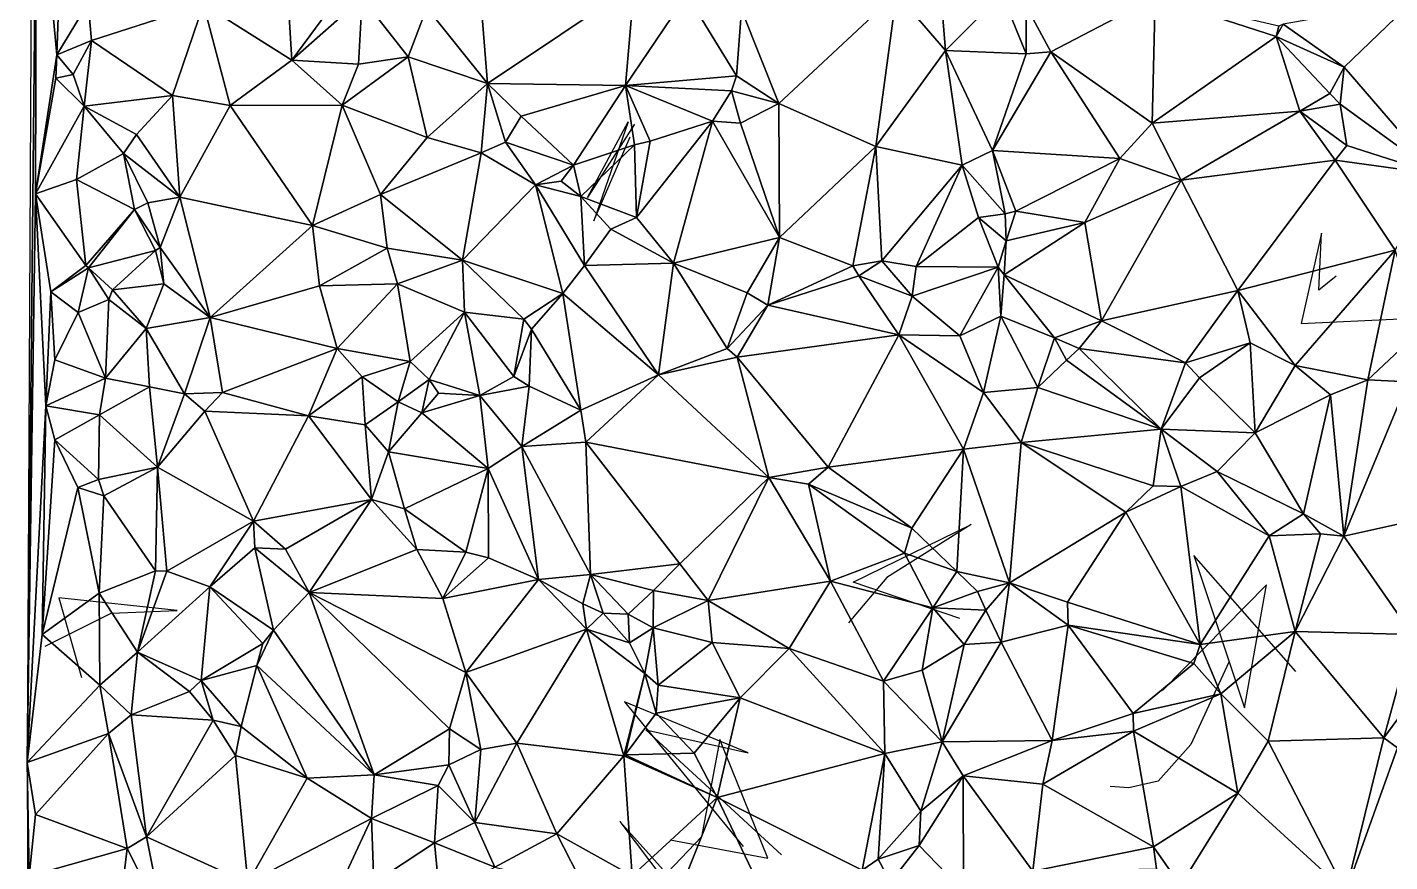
# Model space of a CAD drawing. Header units: metres. Extents: x -15 to 15.1, y -15.8 to 15.4.
# Drawn here: x -14.98 to -1.29, y -7.12 to 1.27 of the extents above; entities that cross this region are included whole.
import ezdxf

# ---------------------------------------------------------------- set-up
doc = ezdxf.new("R2010")
doc.units = ezdxf.units.M
doc.layers.add('CRACKS', color=1, linetype='Continuous')
doc.layers.add('STREET_MESH', color=7, linetype='Continuous')

msp = doc.modelspace()

# ---------------------------------------------------------------- linework, layer by layer
at = {"layer": 'CRACKS'}
for points in [[(-8.878, 0.296, 0.1), (-9.351, -0.439, 0.1), (-8.942, 0.32, 0.1), (-9.286, -0.675, 0.1), (-8.922, 0.17, 0.1)], [(-1.829, -1.23, 0.1), (-2.001, -1.37, 0.1), (-1.976, -0.798, 0.1), (-2.178, -1.705, 0.1), (-0.616, -1.634, 0.1)], [(-5.609, -4.671, 0.1), (-6.681, -4.306, 0.1), (-5.495, -3.726, 0.1), (-6.343, -4.258, 0.1), (-6.729, -4.717, 0.1)], [(-2.233, -5.204, 0.1), (-3.258, -4.038, 0.1), (-2.747, -5.57, 0.1), (-2.526, -4.335, 0.1), (-3.571, -5.396, 0.1)], [(-14.8, -4.951, 0.1), (-14.138, -4.618, 0.1), (-13.475, -4.593, 0.1), (-14.663, -4.464, 0.1), (-14.436, -5.266, 0.1)], [(-2.906, -5.112, 0.1), (-3.288, -5.939, 0.1), (-3.616, -6.308, 0.1), (-3.911, -6.373, 0.1), (-4.099, -6.362, 0.1)], [(-7.4, -7.048, 0.1), (-8.765, -5.791, 0.1), (-7.735, -6.023, 0.1), (-8.98, -5.51, 0.1), (-7.787, -6.963, 0.1)], [(-8.521, -6.896, 0.1), (-7.537, -7.08, 0.1), (-8.022, -5.888, 0.1), (-8.204, -6.868, 0.1), (-8.749, -7.436, 0.1)], [(-7.576, -7.19, 0.1), (-7.459, -8.461, 0.1), (-9.024, -6.712, 0.1), (-8.408, -7.53, 0.1), (-8.073, -7.699, 0.1)]]:
    msp.add_polyline3d(points, dxfattribs=at)
at = {"layer": 'STREET_MESH'}
for points in [[(-14.889, 3.195), (-14.889, 12.252), (-14.98, -6.12)], [(-14.896, -0.402), (-14.889, 3.195), (-14.98, -6.12)], [(-14.896, -0.402), (-14.684, 0.994), (-14.889, 3.195)], [(-14.684, 0.994), (-14.634, 2.416), (-14.889, 3.195)], [(-10.357, 0.705), (-10.496, 2.468), (-10.964, 1.468)], [(-10.496, 2.468), (-10.357, 0.705), (-8.883, 1.694)], [(-14.634, 2.416), (-14.684, 0.994), (-14.367, 1.513)], [(-13.208, 1.499), (-12.32, 0.942), (-12.381, 1.932)], [(-12.32, 0.942), (-11.733, 1.742), (-12.381, 1.932)], [(-11.733, 1.742), (-12.32, 0.942), (-11.615, 1.567)], [(-8.883, 1.694), (-10.357, 0.705), (-8.969, 0.685)], [(-8.354, 1.6), (-8.883, 1.694), (-8.969, 0.685)], [(-14.684, 0.994), (-14.333, 1.138), (-14.367, 1.513)], [(-14.333, 1.138), (-13.208, 1.499), (-14.367, 1.513)], [(-11.615, 1.567), (-12.32, 0.942), (-11.652, 0.902)], [(-11.615, 1.567), (-11.652, 0.902), (-11.153, 0.975)], [(-11.615, 1.567), (-11.153, 0.975), (-10.964, 1.468)], [(-7.853, 0.783), (-8.354, 1.6), (-8.969, 0.685)], [(-7.804, 1.447), (-8.354, 1.6), (-7.853, 0.783)], [(-7.804, 1.447), (-7.427, 0.504), (-6.244, 1.612)], [(-7.427, 0.504), (-6.452, 0.074), (-6.244, 1.612)], [(-6.452, 0.074), (-5.752, 1.038), (-6.244, 1.612)], [(-5.752, 1.038), (-5.788, 1.445), (-6.244, 1.612)], [(-5.788, 1.445), (-5.752, 1.038), (-5.188, 1.609)], [(-5.188, 1.609), (-5.752, 1.038), (-4.941, 1.005)], [(-4.941, 1.483), (-5.188, 1.609), (-4.941, 1.005)], [(-3.647, 1.573), (-4.941, 1.483), (-4.694, 1.025)], [(-3.678, 0.306), (-3.647, 1.573), (-4.694, 1.025)], [(-3.647, 1.573), (-3.678, 0.306), (-2.431, 1.18)], [(-2.403, 1.284), (-3.647, 1.573), (-2.431, 1.18)], [(-1.059, 1.529), (-2.361, 1.303), (-1.748, 0.872)], [(-0.818, -0.204), (-1.059, 1.529), (-1.748, 0.872)], [(-13.52, 0.587), (-13.208, 1.499), (-14.333, 1.138)], [(-13.52, 0.587), (-12.941, 0.485), (-13.208, 1.499)], [(-12.941, 0.485), (-12.32, 0.942), (-13.208, 1.499)], [(-11.153, 0.975), (-10.357, 0.705), (-10.964, 1.468)], [(-7.804, 1.447), (-7.853, 0.783), (-7.427, 0.504)], [(-4.694, 1.025), (-4.941, 1.483), (-4.941, 1.005)], [(-2.361, 1.303), (-2.431, 1.18), (-1.748, 0.872)], [(-2.361, 1.303), (-2.403, 1.284), (-2.431, 1.18)], [(-14.519, 0.797), (-14.333, 1.138), (-14.684, 0.994)], [(-14.333, 1.138), (-14.519, 0.797), (-14.41, 0.479)], [(-13.52, 0.587), (-14.333, 1.138), (-14.41, 0.479)], [(-3.678, 0.306), (-2.194, 0.427), (-2.431, 1.18)], [(-2.431, 1.18), (-1.89, 0.607), (-1.748, 0.872)], [(-2.194, 0.427), (-1.89, 0.607), (-2.431, 1.18)], [(-14.694, 0.761), (-14.684, 0.994), (-14.896, -0.402)], [(-14.694, 0.761), (-14.519, 0.797), (-14.684, 0.994)], [(-11.153, 0.975), (-11.652, 0.902), (-11.816, 0.488)], [(-10.962, 0.162), (-11.153, 0.975), (-11.816, 0.488)], [(-10.962, 0.162), (-10.357, 0.705), (-11.153, 0.975)], [(-6.452, 0.074), (-5.584, -0.114), (-5.752, 1.038)], [(-5.752, 1.038), (-5.28, 0.034), (-4.941, 1.005)], [(-5.584, -0.114), (-5.28, 0.034), (-5.752, 1.038)], [(-5.28, 0.034), (-4.694, 1.025), (-4.941, 1.005)], [(-4, -0.049), (-4.694, 1.025), (-5.28, 0.034)], [(-4, -0.049), (-3.678, 0.306), (-4.694, 1.025)], [(-12.32, 0.942), (-12.941, 0.485), (-11.816, 0.488)], [(-11.652, 0.902), (-12.32, 0.942), (-11.816, 0.488)], [(-1.89, 0.607), (-1.788, 0.497), (-1.748, 0.872)], [(-1.788, 0.497), (-0.818, -0.204), (-1.748, 0.872)], [(-14.41, 0.479), (-14.694, 0.761), (-14.896, -0.402)], [(-14.519, 0.797), (-14.694, 0.761), (-14.41, 0.479)], [(-10.962, 0.162), (-10.419, 0.01), (-10.357, 0.705)], [(-10.419, 0.01), (-10.173, 0.116), (-10.357, 0.705)], [(-10.357, 0.705), (-10.016, 0.379), (-8.969, 0.685)], [(-10.357, 0.705), (-10.173, 0.116), (-10.016, 0.379)], [(-7.905, 0.631), (-7.853, 0.783), (-8.969, 0.685)], [(-7.853, 0.783), (-7.905, 0.631), (-7.427, 0.504)], [(-13.882, 0.193), (-13.52, 0.587), (-14.41, 0.479)], [(-13.882, 0.193), (-13.448, -0.435), (-13.52, 0.587)], [(-13.448, -0.435), (-12.941, 0.485), (-13.52, 0.587)], [(-10.016, 0.379), (-9.492, -0.115), (-8.969, 0.685)], [(-9.492, -0.115), (-8.879, 0.091), (-8.969, 0.685)], [(-8.879, 0.091), (-8.721, 0.125), (-8.969, 0.685)], [(-8.721, 0.125), (-8.094, 0.327), (-8.969, 0.685)], [(-8.094, 0.327), (-7.905, 0.631), (-8.969, 0.685)], [(-8.094, 0.327), (-7.814, 0.308), (-7.905, 0.631)], [(-7.905, 0.631), (-7.814, 0.308), (-7.427, 0.504)], [(-1.788, 0.497), (-1.89, 0.607), (-2.194, 0.427)], [(-14.486, -0.258), (-14.41, 0.479), (-14.896, -0.402)], [(-14.486, -0.258), (-14.012, 0.002), (-14.41, 0.479)], [(-14.012, 0.002), (-13.882, 0.193), (-14.41, 0.479)], [(-12.941, 0.485), (-13.448, -0.435), (-12.113, -0.722)], [(-12.941, 0.485), (-12.113, -0.722), (-11.816, 0.488)], [(-12.113, -0.722), (-11.429, -0.408), (-11.816, 0.488)], [(-11.429, -0.408), (-10.962, 0.162), (-11.816, 0.488)], [(-7.814, 0.308), (-7.422, -0.843), (-7.427, 0.504)], [(-7.422, -0.843), (-6.452, 0.074), (-7.427, 0.504)], [(-2.194, 0.427), (-3.678, 0.306), (-3.385, -0.264)], [(-1.837, -0.063), (-2.194, 0.427), (-3.385, -0.264)], [(-1.788, 0.497), (-2.194, 0.427), (-1.72, 0.082)], [(-2.194, 0.427), (-1.837, -0.063), (-1.72, 0.082)], [(-0.818, -0.204), (-1.788, 0.497), (-1.72, 0.082)], [(-10.016, 0.379), (-10.173, 0.116), (-9.492, -0.115)], [(-8.857, -0.641), (-8.094, 0.327), (-8.721, 0.125)], [(-8.488, -1.101), (-8.094, 0.327), (-8.857, -0.641)], [(-8.094, 0.327), (-8.488, -1.101), (-7.422, -0.843)], [(-8.094, 0.327), (-7.422, -0.843), (-7.814, 0.308)], [(-3.678, 0.306), (-4, -0.049), (-3.385, -0.264)], [(-14.012, 0.002), (-13.448, -0.435), (-13.882, 0.193)], [(-10.419, 0.01), (-10.962, 0.162), (-11.429, -0.408)], [(-14.012, 0.002), (-14.486, -0.258), (-13.904, -0.562)], [(-14.012, 0.002), (-13.904, -0.562), (-13.768, -0.493)], [(-13.448, -0.435), (-14.012, 0.002), (-13.768, -0.493)], [(-10.607, -1.071), (-10.419, 0.01), (-11.429, -0.408)], [(-10.419, 0.01), (-10.607, -1.071), (-9.873, -0.312)], [(-10.173, 0.116), (-10.419, 0.01), (-9.873, -0.312)], [(-10.173, 0.116), (-9.873, -0.312), (-9.492, -0.115)], [(-9.417, -0.43), (-8.879, 0.091), (-9.492, -0.115)], [(-8.879, 0.091), (-9.417, -0.43), (-8.857, -0.641)], [(-8.879, 0.091), (-8.857, -0.641), (-8.721, 0.125)], [(-6.683, -1.127), (-6.452, 0.074), (-7.422, -0.843)], [(-6.452, 0.074), (-6.683, -1.127), (-6.394, -1.075)], [(-5.584, -0.114), (-6.452, 0.074), (-6.394, -1.075)], [(-5.584, -0.114), (-5.152, -0.605), (-5.28, 0.034)], [(-5.046, -0.577), (-4, -0.049), (-5.28, 0.034)], [(-5.152, -0.605), (-5.046, -0.577), (-5.28, 0.034)], [(-1.837, -0.063), (-0.818, -0.204), (-1.72, 0.082)], [(-9.873, -0.312), (-9.615, -0.275), (-9.492, -0.115)], [(-9.615, -0.275), (-9.417, -0.43), (-9.492, -0.115)], [(-6.048, -1.133), (-5.584, -0.114), (-6.394, -1.075)], [(-6.048, -1.133), (-5.422, -0.642), (-5.584, -0.114)], [(-5.422, -0.642), (-5.152, -0.605), (-5.584, -0.114)], [(-4, -0.049), (-5.046, -0.577), (-4.352, -0.692)], [(-4, -0.049), (-4.352, -0.692), (-3.385, -0.264)], [(-2.815, -1.376), (-1.837, -0.063), (-3.385, -0.264)], [(-1.236, -0.969), (-1.837, -0.063), (-2.815, -1.376)], [(-1.837, -0.063), (-1.236, -0.969), (-0.818, -0.204)], [(-14.391, -1.122), (-14.486, -0.258), (-14.896, -0.402)], [(-13.904, -0.562), (-14.486, -0.258), (-14.391, -1.122)], [(-4.352, -0.692), (-4.185, -1.678), (-3.385, -0.264)], [(-4.185, -1.678), (-2.815, -1.376), (-3.385, -0.264)], [(-14.794, -2.535), (-14.896, -0.402), (-14.98, -6.12)], [(-14.794, -2.535), (-14.743, -1.388), (-14.896, -0.402)], [(-14.743, -1.388), (-14.391, -1.122), (-14.896, -0.402)], [(-11.362, -0.949), (-11.429, -0.408), (-12.113, -0.722)], [(-11.362, -0.949), (-10.607, -1.071), (-11.429, -0.408)], [(-9.873, -0.312), (-10.607, -1.071), (-9.598, -1.404)], [(-9.417, -0.43), (-9.615, -0.275), (-9.873, -0.312)], [(-9.873, -0.312), (-9.598, -1.404), (-9.381, -1.124)], [(-9.417, -0.43), (-9.873, -0.312), (-9.381, -1.124)], [(-13.904, -0.562), (-13.645, -0.941), (-13.768, -0.493)], [(-13.645, -0.941), (-13.448, -0.435), (-13.768, -0.493)], [(-13.448, -0.435), (-13.645, -0.941), (-13.141, -1.647)], [(-13.448, -0.435), (-13.141, -1.647), (-12.113, -0.722)], [(-9.417, -0.43), (-9.116, -0.757), (-8.857, -0.641)], [(-9.116, -0.757), (-9.417, -0.43), (-9.381, -1.124)], [(-14.366, -1.148), (-13.904, -0.562), (-14.391, -1.122)], [(-14.366, -1.148), (-13.692, -0.973), (-13.904, -0.562)], [(-13.904, -0.562), (-13.692, -0.973), (-13.645, -0.941)], [(-9.116, -0.757), (-8.488, -1.101), (-8.857, -0.641)], [(-5.422, -0.642), (-6.048, -1.133), (-5.224, -1.139)], [(-5.152, -0.605), (-5.422, -0.642), (-5.143, -0.874)], [(-5.143, -0.874), (-5.422, -0.642), (-5.224, -1.139)], [(-5.152, -0.605), (-5.143, -0.874), (-5.046, -0.577)], [(-5.046, -0.577), (-5.143, -0.874), (-4.352, -0.692)], [(-13.141, -1.647), (-12.044, -1.328), (-12.113, -0.722)], [(-12.044, -1.328), (-11.362, -0.949), (-12.113, -0.722)], [(-8.488, -1.101), (-9.116, -0.757), (-9.381, -1.124)], [(-4.352, -0.692), (-5.164, -1.218), (-4.185, -1.678)], [(-5.143, -0.874), (-5.164, -1.218), (-4.352, -0.692)], [(-13.645, -0.941), (-13.692, -0.973), (-13.608, -1.306)], [(-13.141, -1.647), (-13.645, -0.941), (-13.608, -1.306)], [(-11.26, -1.306), (-11.362, -0.949), (-12.044, -1.328)], [(-10.607, -1.071), (-11.362, -0.949), (-11.26, -1.306)], [(-7.422, -0.843), (-8.488, -1.101), (-7.747, -1.398)], [(-7.54, -1.521), (-7.422, -0.843), (-7.747, -1.398)], [(-7.54, -1.521), (-6.683, -1.127), (-7.422, -0.843)], [(-5.164, -1.218), (-5.143, -0.874), (-5.224, -1.139)], [(-14.125, -1.369), (-13.692, -0.973), (-14.366, -1.148)], [(-13.692, -0.973), (-14.125, -1.369), (-13.608, -1.306)], [(-10.585, -1.594), (-10.607, -1.071), (-11.26, -1.306)], [(-10.607, -1.071), (-10.585, -1.594), (-9.991, -1.664)], [(-10.607, -1.071), (-9.991, -1.664), (-9.598, -1.404)], [(-6.683, -1.127), (-6.623, -1.227), (-6.394, -1.075)], [(-6.623, -1.227), (-6.089, -1.433), (-6.394, -1.075)], [(-6.089, -1.433), (-6.048, -1.133), (-6.394, -1.075)], [(-1.236, -0.969), (-2.815, -1.376), (-2.239, -2.128)], [(-1.508, -2.273), (-1.236, -0.969), (-2.239, -2.128)], [(-1.236, -0.969), (-1.508, -2.273), (-0.973, -1.77)], [(-14.366, -1.148), (-14.391, -1.122), (-14.743, -1.388)], [(-14.467, -1.596), (-14.366, -1.148), (-14.743, -1.388)], [(-14.366, -1.148), (-14.467, -1.596), (-14.162, -1.466)], [(-14.125, -1.369), (-14.366, -1.148), (-14.162, -1.466)], [(-9.598, -1.404), (-8.637, -2.222), (-9.381, -1.124)], [(-8.637, -2.222), (-8.488, -1.101), (-9.381, -1.124)], [(-7.947, -1.958), (-8.488, -1.101), (-8.637, -2.222)], [(-8.488, -1.101), (-7.947, -1.958), (-7.747, -1.398)], [(-6.623, -1.227), (-6.683, -1.127), (-7.54, -1.521)], [(-6.623, -1.227), (-7.54, -1.521), (-6.221, -1.82)], [(-6.089, -1.433), (-6.623, -1.227), (-6.221, -1.82)], [(-6.048, -1.133), (-6.089, -1.433), (-5.224, -1.139)], [(-6.089, -1.433), (-5.609, -1.832), (-5.224, -1.139)], [(-5.609, -1.832), (-5.198, -1.633), (-5.224, -1.139)], [(-5.198, -1.633), (-5.164, -1.218), (-5.224, -1.139)], [(-5.164, -1.218), (-5.198, -1.633), (-4.659, -1.849)], [(-5.164, -1.218), (-4.659, -1.849), (-4.185, -1.678)], [(-13.786, -1.758), (-14.125, -1.369), (-14.162, -1.466)], [(-14.125, -1.369), (-13.786, -1.758), (-13.608, -1.306)], [(-13.786, -1.758), (-13.141, -1.647), (-13.608, -1.306)], [(-13.141, -1.647), (-11.866, -1.958), (-12.044, -1.328)], [(-11.866, -1.958), (-11.26, -1.306), (-12.044, -1.328)], [(-11.866, -1.958), (-11.134, -2.088), (-11.26, -1.306)], [(-11.134, -2.088), (-10.585, -1.594), (-11.26, -1.306)], [(-14.704, -2.071), (-14.743, -1.388), (-14.794, -2.535)], [(-14.704, -2.071), (-14.467, -1.596), (-14.743, -1.388)], [(-14.467, -1.596), (-14.194, -2.255), (-14.162, -1.466)], [(-14.194, -2.255), (-13.786, -1.758), (-14.162, -1.466)], [(-9.991, -1.664), (-9.913, -1.762), (-9.598, -1.404)], [(-9.913, -1.762), (-9.417, -2.577), (-9.598, -1.404)], [(-9.598, -1.404), (-9.417, -2.577), (-8.637, -2.222)], [(-7.947, -1.958), (-7.54, -1.521), (-7.747, -1.398)], [(-5.609, -1.832), (-6.089, -1.433), (-6.221, -1.82)], [(-3.343, -2.103), (-2.815, -1.376), (-4.185, -1.678)], [(-2.693, -1.902), (-2.815, -1.376), (-3.343, -2.103)], [(-2.815, -1.376), (-2.693, -1.902), (-2.239, -2.128)], [(-14.467, -1.596), (-14.704, -2.071), (-14.194, -2.255)], [(-10.585, -1.594), (-11.134, -2.088), (-10.94, -2.269)], [(-10.432, -2.43), (-10.585, -1.594), (-10.94, -2.269)], [(-10.585, -1.594), (-10.432, -2.43), (-10.092, -2.238)], [(-9.991, -1.664), (-10.585, -1.594), (-10.092, -2.238)], [(-7.54, -1.521), (-7.947, -1.958), (-7.846, -2.046)], [(-7.54, -1.521), (-7.846, -2.046), (-6.221, -1.82)], [(-5.198, -1.633), (-5.609, -1.832), (-5.372, -2.401)], [(-4.824, -2.349), (-5.198, -1.633), (-5.372, -2.401)], [(-5.198, -1.633), (-4.824, -2.349), (-4.659, -1.849)], [(-13.786, -1.758), (-14.194, -2.255), (-13.753, -2.344)], [(-13.141, -1.647), (-13.786, -1.758), (-13.401, -2.412)], [(-13.786, -1.758), (-13.753, -2.344), (-13.401, -2.412)], [(-13.018, -2.4), (-13.141, -1.647), (-13.401, -2.412)], [(-13.018, -2.4), (-11.866, -1.958), (-13.141, -1.647)], [(-9.913, -1.762), (-9.991, -1.664), (-10.092, -2.238)], [(-9.937, -2.335), (-9.913, -1.762), (-10.092, -2.238)], [(-9.417, -2.577), (-9.913, -1.762), (-9.937, -2.335)], [(-4.659, -1.849), (-4.41, -1.958), (-4.185, -1.678)], [(-4.41, -1.958), (-3.343, -2.103), (-4.185, -1.678)], [(-0.973, -1.77), (-1.508, -2.273), (-1.108, -2.294)], [(-7.846, -2.046), (-6.933, -3.15), (-6.221, -1.82)], [(-6.933, -3.15), (-5.573, -2.969), (-6.221, -1.82)], [(-5.573, -2.969), (-5.372, -2.401), (-6.221, -1.82)], [(-5.372, -2.401), (-5.609, -1.832), (-6.221, -1.82)], [(-4.824, -2.349), (-4.538, -2.074), (-4.659, -1.849)], [(-4.538, -2.074), (-4.41, -1.958), (-4.659, -1.849)], [(-3.2, -2.251), (-2.693, -1.902), (-3.343, -2.103)], [(-2.693, -1.902), (-3.2, -2.251), (-2.643, -2.805)], [(-2.693, -1.902), (-2.643, -2.805), (-2.239, -2.128)], [(-11.866, -1.958), (-13.018, -2.4), (-12.155, -2.634)], [(-11.616, -2.241), (-11.866, -1.958), (-12.155, -2.634)], [(-11.134, -2.088), (-11.866, -1.958), (-11.616, -2.241)], [(-7.846, -2.046), (-7.947, -1.958), (-8.637, -2.222)], [(-7.527, -3.255), (-7.846, -2.046), (-8.637, -2.222)], [(-7.527, -3.255), (-6.933, -3.15), (-7.846, -2.046)], [(-4.41, -1.958), (-4.538, -2.074), (-3.586, -2.767)], [(-3.343, -2.103), (-4.41, -1.958), (-3.586, -2.767)], [(-14.194, -2.255), (-14.704, -2.071), (-14.794, -2.535)], [(-11.252, -2.493), (-11.134, -2.088), (-11.616, -2.241)], [(-11.134, -2.088), (-11.252, -2.493), (-10.94, -2.269)], [(-4.538, -2.074), (-4.824, -2.349), (-3.586, -2.767)], [(-3.2, -2.251), (-3.343, -2.103), (-3.586, -2.767)], [(-2.643, -2.805), (-1.883, -2.425), (-2.239, -2.128)], [(-1.883, -2.425), (-1.508, -2.273), (-2.239, -2.128)], [(-14.255, -2.626), (-14.194, -2.255), (-14.794, -2.535)], [(-14.194, -2.255), (-14.255, -2.626), (-13.753, -2.344)], [(-11.584, -2.725), (-11.616, -2.241), (-12.155, -2.634)], [(-11.584, -2.725), (-11.252, -2.493), (-11.616, -2.241)], [(-11.252, -2.493), (-11.016, -2.603), (-10.94, -2.269)], [(-11.016, -2.603), (-10.848, -2.407), (-10.94, -2.269)], [(-10.848, -2.407), (-10.432, -2.43), (-10.94, -2.269)], [(-10.432, -2.43), (-9.937, -2.335), (-10.092, -2.238)], [(-8.637, -2.222), (-9.417, -2.577), (-9.366, -2.899)], [(-7.527, -3.255), (-8.637, -2.222), (-9.366, -2.899)], [(-2.643, -2.805), (-3.2, -2.251), (-3.586, -2.767)], [(-1.75, -3.843), (-1.508, -2.273), (-1.883, -2.425)], [(-1.508, -2.273), (-1.75, -3.843), (-1.108, -2.294)], [(-1.75, -3.843), (-0.335, -3.529), (-1.108, -2.294)], [(-14.255, -2.626), (-13.672, -3.15), (-13.753, -2.344)], [(-13.753, -2.344), (-13.672, -3.15), (-13.401, -2.412)], [(-13.672, -3.15), (-13.195, -2.587), (-13.401, -2.412)], [(-13.195, -2.587), (-13.018, -2.4), (-13.401, -2.412)], [(-13.018, -2.4), (-13.195, -2.587), (-12.155, -2.634)], [(-10.848, -2.407), (-11.016, -2.603), (-10.432, -2.43)], [(-11.016, -2.603), (-10.349, -3.165), (-10.432, -2.43)], [(-10.011, -2.944), (-9.937, -2.335), (-10.432, -2.43)], [(-10.349, -3.165), (-10.011, -2.944), (-10.432, -2.43)], [(-10.011, -2.944), (-9.417, -2.577), (-9.937, -2.335)], [(-5.372, -2.401), (-5.573, -2.969), (-4.993, -2.904)], [(-4.824, -2.349), (-5.372, -2.401), (-4.993, -2.904)], [(-4.824, -2.349), (-4.993, -2.904), (-3.586, -2.767)], [(-1.883, -2.425), (-2.643, -2.805), (-2.154, -3.621)], [(-1.75, -3.843), (-1.883, -2.425), (-2.154, -3.621)], [(-14.832, -4.833), (-14.794, -2.535), (-14.98, -6.12)], [(-14.832, -4.833), (-14.702, -2.877), (-14.794, -2.535)], [(-14.702, -2.877), (-14.255, -2.626), (-14.794, -2.535)], [(-13.195, -2.587), (-13.672, -3.15), (-12.707, -3.692)], [(-13.195, -2.587), (-12.707, -3.692), (-12.155, -2.634)], [(-11.35, -2.998), (-11.252, -2.493), (-11.584, -2.725)], [(-11.252, -2.493), (-11.35, -2.998), (-11.016, -2.603)], [(-9.417, -2.577), (-10.011, -2.944), (-9.366, -2.899)], [(-14.266, -3.274), (-14.255, -2.626), (-14.702, -2.877)], [(-14.255, -2.626), (-14.266, -3.274), (-13.672, -3.15)], [(-12.707, -3.692), (-11.522, -3.474), (-12.155, -2.634)], [(-11.522, -3.474), (-11.584, -2.725), (-12.155, -2.634)], [(-11.522, -3.474), (-11.35, -2.998), (-11.584, -2.725)], [(-11.35, -2.998), (-10.349, -3.165), (-11.016, -2.603)], [(-4.993, -2.904), (-3.666, -3.337), (-3.586, -2.767)], [(-3.666, -3.337), (-3.389, -3.344), (-3.586, -2.767)], [(-3.023, -3.194), (-2.643, -2.805), (-3.586, -2.767)], [(-3.389, -3.344), (-3.023, -3.194), (-3.586, -2.767)], [(-2.643, -2.805), (-3.023, -3.194), (-2.154, -3.621)], [(-14.473, -3.355), (-14.702, -2.877), (-14.832, -4.833)], [(-14.266, -3.274), (-14.702, -2.877), (-14.473, -3.355)], [(-11.35, -2.998), (-11.522, -3.474), (-11.188, -3.568)], [(-10.349, -3.165), (-11.35, -2.998), (-11.188, -3.568)], [(-10.011, -2.944), (-10.349, -3.165), (-9.842, -4.279)], [(-10.011, -2.944), (-9.319, -4.229), (-9.366, -2.899)], [(-9.319, -4.229), (-10.011, -2.944), (-9.842, -4.279)], [(-8.424, -4.121), (-7.527, -3.255), (-9.366, -2.899)], [(-9.319, -4.229), (-8.424, -4.121), (-9.366, -2.899)], [(-5.573, -2.969), (-6.933, -3.15), (-6.091, -3.763)], [(-5.638, -4.201), (-5.573, -2.969), (-6.091, -3.763)], [(-5.573, -2.969), (-5.638, -4.201), (-5.109, -4.314)], [(-4.993, -2.904), (-5.573, -2.969), (-5.109, -4.314)], [(-3.94, -3.602), (-4.993, -2.904), (-5.109, -4.314)], [(-3.94, -3.602), (-3.666, -3.337), (-4.993, -2.904)], [(-14.21, -3.439), (-14.266, -3.274), (-14.473, -3.355)], [(-14.266, -3.274), (-14.21, -3.439), (-13.672, -3.15)], [(-13.672, -3.15), (-14.21, -3.439), (-13.69, -4.191)], [(-13.578, -4.196), (-13.672, -3.15), (-13.69, -4.191)], [(-13.672, -3.15), (-13.578, -4.196), (-12.707, -3.692)], [(-10.572, -4.005), (-10.349, -3.165), (-11.188, -3.568)], [(-10.347, -4.061), (-10.349, -3.165), (-10.572, -4.005)], [(-10.349, -3.165), (-10.347, -4.061), (-9.842, -4.279)], [(-8.137, -4.492), (-7.527, -3.255), (-8.424, -4.121)], [(-8.137, -4.492), (-6.908, -4.297), (-7.527, -3.255)], [(-6.933, -3.15), (-7.527, -3.255), (-7.131, -3.322)], [(-7.527, -3.255), (-6.908, -4.297), (-7.131, -3.322)], [(-6.091, -3.763), (-6.933, -3.15), (-7.131, -3.322)], [(-3.023, -3.194), (-3.389, -3.344), (-2.502, -3.84)], [(-3.023, -3.194), (-2.502, -3.84), (-2.154, -3.621)], [(-14.256, -4.417), (-14.473, -3.355), (-14.832, -4.833)], [(-14.256, -4.417), (-14.21, -3.439), (-14.473, -3.355)], [(-6.166, -4.015), (-6.091, -3.763), (-7.131, -3.322)], [(-6.908, -4.297), (-6.166, -4.015), (-7.131, -3.322)], [(-3.389, -3.344), (-3.666, -3.337), (-3.94, -3.602)], [(-3.389, -3.344), (-3.94, -3.602), (-3.195, -4.933)], [(-2.502, -3.84), (-3.389, -3.344), (-3.195, -4.933)], [(-14.21, -3.439), (-14.256, -4.417), (-13.69, -4.191)], [(-12.384, -3.974), (-11.522, -3.474), (-12.707, -3.692)], [(-11.522, -3.474), (-12.384, -3.974), (-12.148, -4.412)], [(-11.064, -3.978), (-11.522, -3.474), (-12.148, -4.412)], [(-11.522, -3.474), (-11.064, -3.978), (-11.188, -3.568)], [(-0.335, -3.529), (-1.75, -3.843), (-1.064, -4.834)], [(-13.578, -4.196), (-13.147, -4.353), (-12.707, -3.692)], [(-13.147, -4.353), (-12.694, -3.963), (-12.707, -3.692)], [(-12.694, -3.963), (-12.384, -3.974), (-12.707, -3.692)], [(-11.064, -3.978), (-10.572, -4.005), (-11.188, -3.568)], [(-4.527, -4.508), (-3.94, -3.602), (-5.109, -4.314)], [(-3.94, -3.602), (-4.527, -4.508), (-3.195, -4.933)], [(-2.502, -3.84), (-1.986, -3.82), (-2.154, -3.621)], [(-1.986, -3.82), (-1.75, -3.843), (-2.154, -3.621)], [(-6.166, -4.015), (-5.638, -4.201), (-6.091, -3.763)], [(-1.986, -3.82), (-2.502, -3.84), (-2.24, -4.804)], [(-1.75, -3.843), (-1.986, -3.82), (-2.24, -4.804)], [(-12.506, -4.788), (-12.694, -3.963), (-13.147, -4.353)], [(-12.384, -3.974), (-12.694, -3.963), (-12.148, -4.412)], [(-12.694, -3.963), (-12.506, -4.788), (-12.148, -4.412)], [(-2.502, -3.84), (-3.195, -4.933), (-2.24, -4.804)], [(-1.064, -4.834), (-1.75, -3.843), (-2.24, -4.804)], [(-10.803, -4.471), (-11.064, -3.978), (-12.148, -4.412)], [(-10.572, -4.005), (-11.064, -3.978), (-10.803, -4.471)], [(-10.347, -4.061), (-10.572, -4.005), (-10.803, -4.471)], [(-10.347, -4.061), (-10.803, -4.471), (-9.842, -4.279)], [(-5.882, -4.564), (-6.166, -4.015), (-6.908, -4.297)], [(-6.166, -4.015), (-5.882, -4.564), (-5.638, -4.201)], [(-14.256, -4.417), (-13.874, -5.009), (-13.69, -4.191)], [(-13.874, -5.009), (-13.578, -4.196), (-13.69, -4.191)], [(-13.147, -4.353), (-13.578, -4.196), (-13.874, -5.009)], [(-9.398, -4.524), (-9.319, -4.229), (-9.842, -4.279)], [(-9.398, -4.524), (-9.194, -4.617), (-9.319, -4.229)], [(-9.319, -4.229), (-8.688, -4.392), (-8.424, -4.121)], [(-8.942, -4.629), (-8.688, -4.392), (-9.319, -4.229)], [(-9.194, -4.617), (-8.942, -4.629), (-9.319, -4.229)], [(-8.688, -4.392), (-8.137, -4.492), (-8.424, -4.121)], [(-5.882, -4.564), (-5.43, -4.399), (-5.638, -4.201)], [(-5.638, -4.201), (-5.43, -4.399), (-5.109, -4.314)], [(-13.231, -5.294), (-13.147, -4.353), (-13.874, -5.009)], [(-12.612, -4.922), (-13.147, -4.353), (-13.231, -5.294)], [(-12.612, -4.922), (-12.506, -4.788), (-13.147, -4.353)], [(-10.803, -4.471), (-10.572, -5.215), (-9.842, -4.279)], [(-10.572, -5.215), (-9.36, -4.778), (-9.842, -4.279)], [(-9.36, -4.778), (-9.398, -4.524), (-9.842, -4.279)], [(-8.137, -4.492), (-7.325, -4.974), (-6.908, -4.297)], [(-7.325, -4.974), (-6.376, -5.301), (-6.908, -4.297)], [(-6.376, -5.301), (-5.882, -4.564), (-6.908, -4.297)], [(-5.43, -4.399), (-5.347, -4.589), (-5.109, -4.314)], [(-5.347, -4.589), (-5.194, -4.911), (-5.109, -4.314)], [(-5.194, -4.911), (-4.52, -4.739), (-5.109, -4.314)], [(-4.52, -4.739), (-4.527, -4.508), (-5.109, -4.314)], [(-14.256, -4.417), (-14.832, -4.833), (-14.25, -5.342)], [(-13.874, -5.009), (-14.256, -4.417), (-14.25, -5.342)], [(-12.506, -4.788), (-11.495, -6.243), (-12.148, -4.412)], [(-10.736, -5.78), (-10.572, -5.215), (-12.148, -4.412)], [(-10.572, -5.215), (-10.803, -4.471), (-12.148, -4.412)], [(-11.495, -6.243), (-10.736, -5.78), (-12.148, -4.412)], [(-8.688, -4.392), (-8.942, -4.629), (-8.691, -4.764)], [(-8.688, -4.392), (-8.691, -4.764), (-8.137, -4.492)], [(-8.691, -4.764), (-8.098, -4.913), (-8.137, -4.492)], [(-8.098, -4.913), (-7.325, -4.974), (-8.137, -4.492)], [(-5.43, -4.399), (-5.882, -4.564), (-5.347, -4.589)], [(-4.527, -4.508), (-4.52, -4.739), (-3.195, -4.933)], [(-9.36, -4.778), (-9.194, -4.617), (-9.398, -4.524)], [(-8.929, -4.916), (-9.194, -4.617), (-9.36, -4.778)], [(-8.942, -4.629), (-9.194, -4.617), (-8.929, -4.916)], [(-8.942, -4.629), (-8.929, -4.916), (-8.691, -4.764)], [(-6.376, -5.301), (-5.988, -5.191), (-5.882, -4.564)], [(-5.988, -5.191), (-5.567, -4.933), (-5.882, -4.564)], [(-5.882, -4.564), (-5.567, -4.933), (-5.347, -4.589)], [(-5.347, -4.589), (-5.567, -4.933), (-5.194, -4.911)], [(-11.495, -6.243), (-12.506, -4.788), (-12.674, -5.143)], [(-12.506, -4.788), (-12.612, -4.922), (-12.674, -5.143)], [(-9.36, -4.778), (-10.572, -5.215), (-10.061, -5.926)], [(-8.984, -6.051), (-9.36, -4.778), (-10.061, -5.926)], [(-8.775, -5.224), (-8.929, -4.916), (-9.36, -4.778)], [(-8.775, -5.224), (-9.36, -4.778), (-8.984, -6.051)], [(-8.929, -4.916), (-8.775, -5.224), (-8.691, -4.764)], [(-8.691, -4.764), (-8.775, -5.224), (-8.642, -5.341)], [(-8.691, -4.764), (-8.642, -5.341), (-8.098, -4.913)], [(-4.68, -5.899), (-4.52, -4.739), (-5.194, -4.911)], [(-4.52, -4.739), (-4.68, -5.899), (-3.868, -5.626)], [(-3.256, -5.124), (-4.52, -4.739), (-3.868, -5.626)], [(-4.52, -4.739), (-3.256, -5.124), (-3.195, -4.933)], [(-14.25, -5.342), (-14.832, -4.833), (-14.98, -6.12)], [(-12.674, -5.143), (-12.612, -4.922), (-13.231, -5.294)], [(-8.098, -4.913), (-8.642, -5.341), (-7.815, -5.468)], [(-7.325, -4.974), (-8.098, -4.913), (-7.815, -5.468)], [(-4.68, -5.899), (-5.194, -4.911), (-5.788, -5.911)], [(-5.194, -4.911), (-5.567, -4.933), (-5.788, -5.911)], [(-3.195, -4.933), (-2.987, -5.429), (-2.24, -4.804)], [(-2.987, -5.429), (-2.512, -5.906), (-2.24, -4.804)], [(-2.512, -5.906), (-1.349, -5.871), (-2.24, -4.804)], [(-1.349, -5.871), (-1.064, -4.834), (-2.24, -4.804)], [(-1.349, -5.871), (-0.834, -5.171), (-1.064, -4.834)], [(-13.936, -5.641), (-13.874, -5.009), (-14.25, -5.342)], [(-13.936, -5.641), (-13.35, -5.404), (-13.874, -5.009)], [(-13.35, -5.404), (-13.231, -5.294), (-13.874, -5.009)], [(-6.363, -6.029), (-7.325, -4.974), (-7.815, -5.468)], [(-6.363, -6.029), (-6.376, -5.301), (-7.325, -4.974)], [(-5.567, -4.933), (-5.988, -5.191), (-5.788, -5.911)], [(-3.256, -5.124), (-2.987, -5.429), (-3.195, -4.933)], [(-12.832, -5.757), (-12.674, -5.143), (-13.231, -5.294)], [(-12.674, -5.143), (-12.832, -5.757), (-12.166, -6.276)], [(-11.495, -6.243), (-12.674, -5.143), (-12.166, -6.276)], [(-5.988, -5.191), (-6.376, -5.301), (-5.788, -5.911)], [(-2.987, -5.429), (-3.256, -5.124), (-3.868, -5.626)], [(-0.834, -5.171), (-1.349, -5.871), (-1.21, -5.973)], [(-13.231, -5.294), (-13.35, -5.404), (-13.111, -5.694)], [(-12.832, -5.757), (-13.231, -5.294), (-13.111, -5.694)], [(-10.736, -5.78), (-10.422, -5.989), (-10.572, -5.215)], [(-10.572, -5.215), (-10.422, -5.989), (-10.061, -5.926)], [(-8.971, -6.041), (-8.775, -5.224), (-8.984, -6.051)], [(-8.659, -5.622), (-8.775, -5.224), (-8.971, -6.041)], [(-8.775, -5.224), (-8.659, -5.622), (-8.642, -5.341)], [(-6.376, -5.301), (-6.363, -6.029), (-5.788, -5.911)], [(-14.165, -5.828), (-14.25, -5.342), (-14.98, -6.12)], [(-14.165, -5.828), (-13.936, -5.641), (-14.25, -5.342)], [(-13.35, -5.404), (-13.936, -5.641), (-13.111, -5.694)], [(-8.642, -5.341), (-8.659, -5.622), (-7.815, -5.468)], [(-8.659, -5.622), (-8.28, -6.024), (-7.815, -5.468)], [(-8.28, -6.024), (-8.047, -6.472), (-7.815, -5.468)], [(-8.047, -6.472), (-6.363, -6.029), (-7.815, -5.468)], [(-3.865, -5.804), (-2.987, -5.429), (-3.868, -5.626)], [(-2.817, -6.426), (-2.987, -5.429), (-3.865, -5.804)], [(-2.987, -5.429), (-2.817, -6.426), (-2.512, -5.906)], [(-13.782, -6.868), (-13.936, -5.641), (-14.165, -5.828)], [(-13.936, -5.641), (-13.782, -6.868), (-13.111, -5.694)], [(-13.782, -6.868), (-12.886, -6.048), (-13.111, -5.694)], [(-12.886, -6.048), (-12.832, -5.757), (-13.111, -5.694)], [(-8.659, -5.622), (-8.971, -6.041), (-8.28, -6.024)], [(-4.68, -5.899), (-3.865, -5.804), (-3.868, -5.626)], [(-14.899, -6.643), (-14.165, -5.828), (-14.98, -6.12)], [(-14.899, -6.643), (-13.975, -6.983), (-14.165, -5.828)], [(-13.975, -6.983), (-13.782, -6.868), (-14.165, -5.828)], [(-12.832, -5.757), (-12.886, -6.048), (-12.166, -6.276)], [(-10.736, -5.78), (-11.495, -6.243), (-10.743, -6.142)], [(-10.736, -5.78), (-10.743, -6.142), (-10.422, -5.989)], [(-3.865, -5.804), (-4.68, -5.899), (-4.776, -6.338)], [(-3.664, -6.967), (-3.865, -5.804), (-4.776, -6.338)], [(-3.664, -6.967), (-2.817, -6.426), (-3.865, -5.804)], [(-1.349, -5.871), (-2.512, -5.906), (-1.729, -7.42)], [(-1.21, -5.973), (-1.349, -5.871), (-1.729, -7.42)], [(-10.422, -5.989), (-10.743, -6.142), (-10.484, -6.722)], [(-10.484, -6.722), (-9.66, -6.838), (-10.061, -5.926)], [(-10.422, -5.989), (-10.484, -6.722), (-10.061, -5.926)], [(-9.66, -6.838), (-8.984, -6.051), (-10.061, -5.926)], [(-8.971, -6.041), (-8.047, -6.472), (-8.28, -6.024)], [(-6.363, -6.029), (-6, -6.61), (-5.788, -5.911)], [(-6, -6.61), (-5.577, -6.252), (-5.788, -5.911)], [(-5.577, -6.252), (-4.68, -5.899), (-5.788, -5.911)], [(-4.68, -5.899), (-5.577, -6.252), (-4.776, -6.338)], [(-2.512, -5.906), (-2.817, -6.426), (-1.729, -7.42)], [(-0.462, -7.144), (-1.21, -5.973), (-1.729, -7.42)], [(-14.96, -7.261), (-14.899, -6.643), (-14.98, -6.12)], [(-14.95, -14.63), (-14.96, -7.261), (-14.98, -6.12)], [(-13.782, -6.868), (-12.764, -7.328), (-12.886, -6.048)], [(-12.886, -6.048), (-12.764, -7.328), (-12.166, -6.276)], [(-10.743, -6.142), (-11.495, -6.243), (-10.851, -6.349)], [(-10.484, -6.722), (-10.743, -6.142), (-10.851, -6.349)], [(-8.984, -6.051), (-9.66, -6.838), (-8.902, -7.26)], [(-8.047, -6.472), (-8.971, -6.041), (-8.984, -6.051)], [(-8.047, -6.472), (-8.984, -6.051), (-8.902, -7.26)], [(-6.363, -6.029), (-8.047, -6.472), (-6.592, -7.202)], [(-6.43, -7.09), (-6.363, -6.029), (-6.592, -7.202)], [(-6.363, -6.029), (-6.43, -7.09), (-6, -6.61)], [(-12.764, -7.328), (-11.522, -6.683), (-12.166, -6.276)], [(-11.522, -6.683), (-11.495, -6.243), (-12.166, -6.276)], [(-11.495, -6.243), (-11.522, -6.683), (-10.851, -6.349)], [(-5.577, -6.252), (-6, -6.61), (-6.018, -6.953)], [(-5.572, -7.415), (-5.577, -6.252), (-6.018, -6.953)], [(-4.776, -6.338), (-5.577, -6.252), (-4.876, -7.213)], [(-5.577, -6.252), (-5.572, -7.415), (-4.876, -7.213)], [(-11.522, -6.683), (-10.889, -6.928), (-10.851, -6.349)], [(-10.889, -6.928), (-10.484, -6.722), (-10.851, -6.349)], [(-3.664, -6.967), (-4.776, -6.338), (-4.876, -7.213)], [(-2.817, -6.426), (-3.664, -6.967), (-3.39, -7.356)], [(-2.817, -6.426), (-3.39, -7.356), (-1.729, -7.42)], [(-8.047, -6.472), (-8.902, -7.26), (-8.366, -7.269)], [(-8.047, -6.472), (-8.366, -7.269), (-7.521, -7.573)], [(-6.592, -7.202), (-8.047, -6.472), (-7.521, -7.573)], [(-14.899, -6.643), (-14.96, -7.261), (-13.975, -6.983)], [(-12.764, -7.328), (-11.978, -7.661), (-11.522, -6.683)], [(-11.522, -6.683), (-11.978, -7.661), (-11.498, -7.329)], [(-11.522, -6.683), (-11.498, -7.329), (-10.889, -6.928)], [(-6, -6.61), (-6.43, -7.09), (-6.018, -6.953)], [(-10.484, -6.722), (-10.889, -6.928), (-10.281, -7.17)], [(-9.66, -6.838), (-10.484, -6.722), (-10.281, -7.17)], [(-9.66, -6.838), (-10.281, -7.17), (-9.374, -7.391)], [(-8.902, -7.26), (-9.66, -6.838), (-9.374, -7.391)], [(-13.613, -7.702), (-13.782, -6.868), (-13.975, -6.983)], [(-13.613, -7.702), (-12.764, -7.328), (-13.782, -6.868)], [(-10.889, -6.928), (-11.498, -7.329), (-10.835, -7.479)], [(-10.889, -6.928), (-10.835, -7.479), (-10.281, -7.17)], [(-6.43, -7.09), (-6.305, -7.321), (-6.018, -6.953)], [(-6.305, -7.321), (-5.572, -7.415), (-6.018, -6.953)], [(-3.632, -7.189), (-3.664, -6.967), (-4.876, -7.213)], [(-3.664, -6.967), (-3.632, -7.189), (-3.39, -7.356)], [(-14.96, -7.261), (-14.121, -8.17), (-13.975, -6.983)], [(-14.121, -8.17), (-13.613, -7.702), (-13.975, -6.983)], [(-6.305, -7.321), (-6.43, -7.09), (-6.592, -7.202)]]:
    msp.add_3dface(points, dxfattribs=at)

doc.saveas('drawing.dxf')
